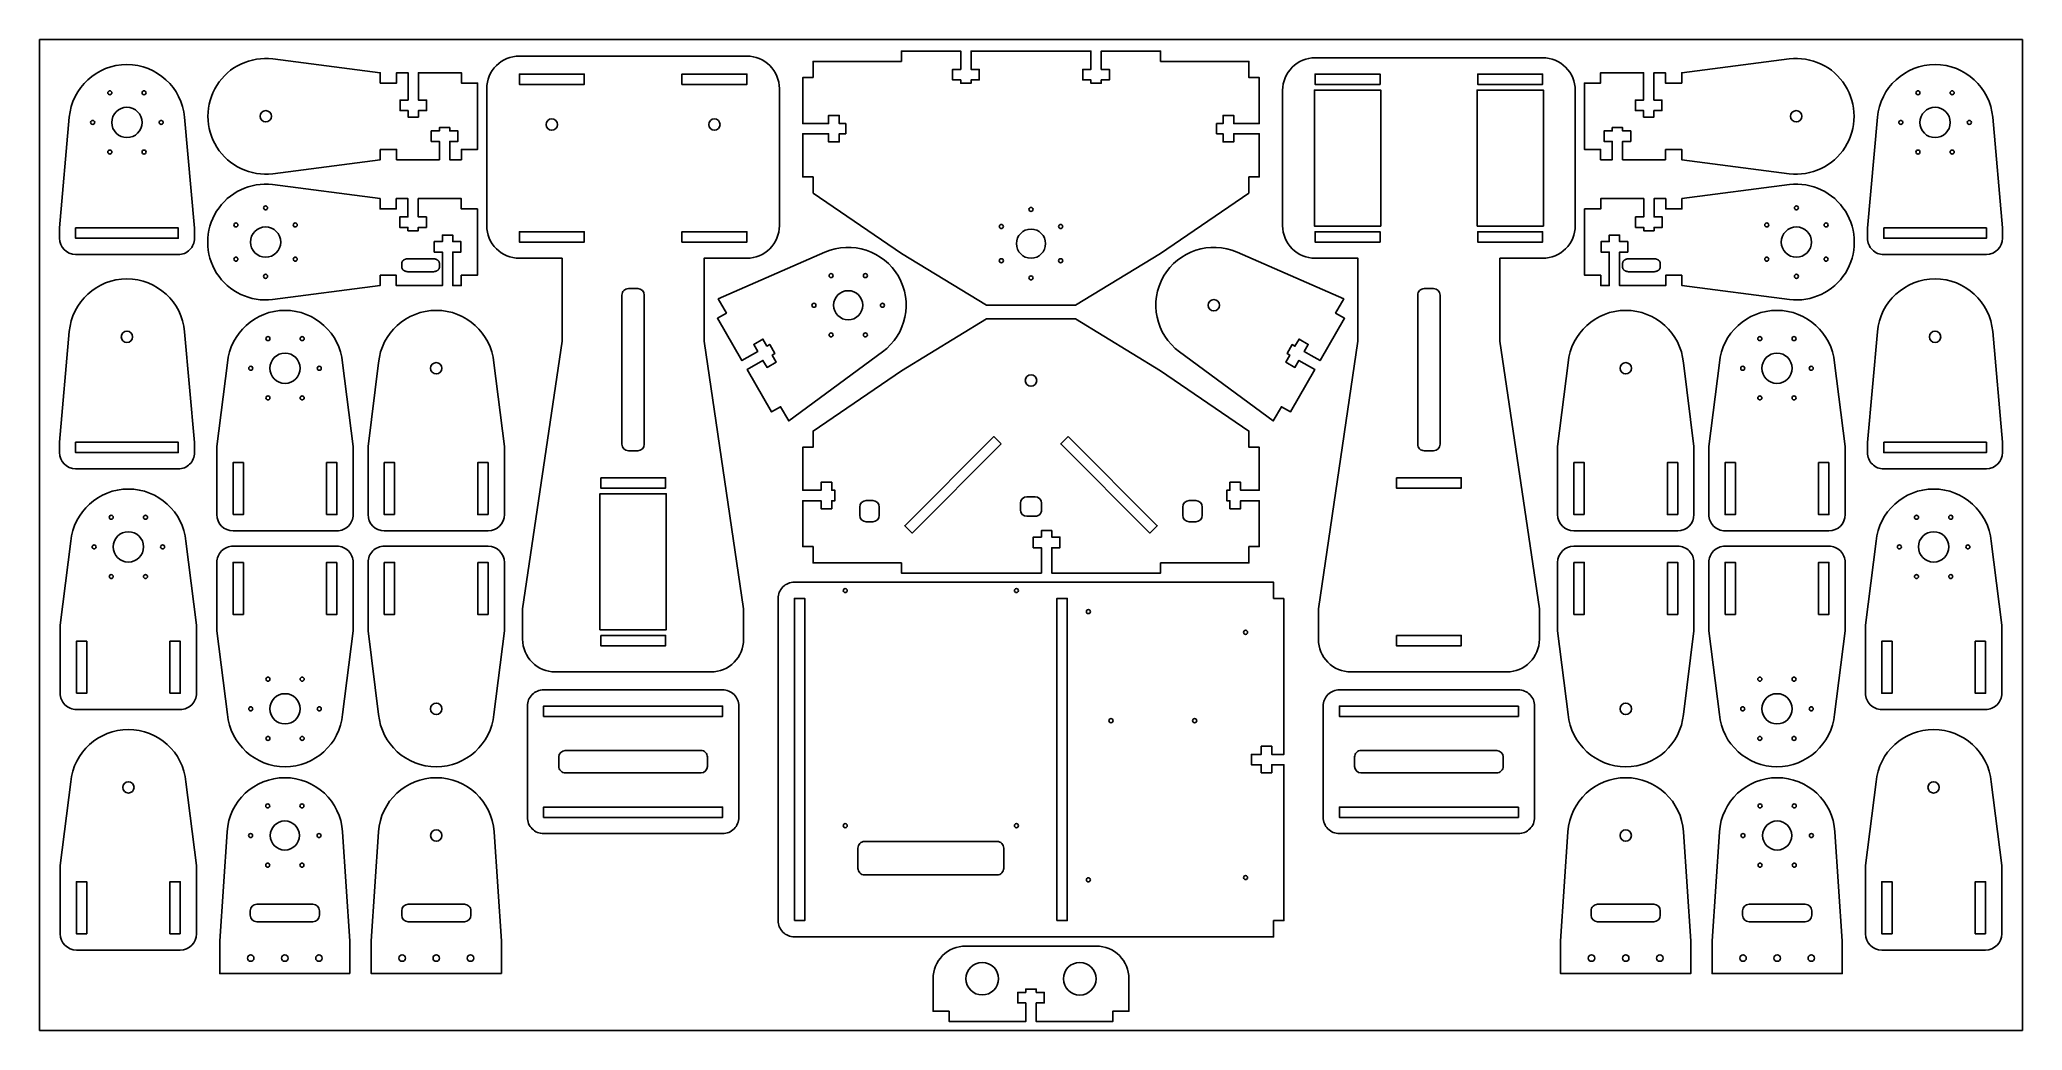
# Model space of a CAD drawing. Extents: x -305 to 305, y -151 to 154.
import ezdxf

# ---------------------------------------------------------------- set-up
doc = ezdxf.new("R2010")
doc.units = 0
doc.layers.add('BLACK', color=192, linetype='CONTINUOUS')

msp = doc.modelspace()

# ---------------------------------------------------------------- linework, layer by layer
at = {"layer": 'BLACK'}
for points in [[(-304.8, -150.81), (304.8, -150.81), (304.8, 153.99), (-304.8, 153.99)], [(-66.99, 142.31), (-70.16, 142.31), (-70.16, 128.18), (-62.23, 128.18), (-62.23, 130.68), (-58.98, 130.68), (-58.98, 128.18), (-56.98, 128.18), (-56.98, 125.01), (-58.98, 125.01), (-58.98, 122.51), (-62.23, 122.51), (-62.23, 125.01), (-70.16, 125.01), (-70.16, 111.76), (-66.99, 111.76), (-66.99, 106.76), (-39.85, 88.22), (-13.64, 72.27), (13.64, 72.27), (39.85, 88.22), (66.99, 106.76), (66.99, 111.76), (70.16, 111.76), (70.16, 125.01), (62.32, 125.01), (62.32, 122.51), (59.07, 122.51), (59.07, 125.01), (57.07, 125.01), (57.07, 128.18), (59.07, 128.18), (59.07, 130.68), (62.32, 130.68), (62.32, 128.18), (70.16, 128.18), (70.16, 142.31), (66.99, 142.31), (66.99, 147.31), (39.85, 147.31), (39.85, 150.48), (21.59, 150.48), (21.59, 144.84), (24.09, 144.84), (24.09, 141.59), (21.59, 141.59), (21.59, 140.59), (18.41, 140.59), (18.41, 141.59), (15.91, 141.59), (15.91, 144.84), (18.41, 144.84), (18.41, 150.48), (-18.41, 150.48), (-18.41, 144.84), (-15.91, 144.84), (-15.91, 141.59), (-18.41, 141.59), (-18.41, 140.59), (-21.59, 140.59), (-21.59, 141.59), (-24.09, 141.59), (-24.09, 144.84), (-21.59, 144.84), (-21.59, 150.48), (-39.85, 150.48), (-39.85, 147.31), (-66.99, 147.31)], [(-144.17, 140.22), (-157.31, 140.22), (-157.31, 143.4), (-137.37, 143.4), (-137.37, 140.22)], [(-100.51, 140.22), (-107.31, 140.22), (-107.31, 143.4), (-87.37, 143.4), (-87.37, 140.22)], [(100.51, 140.22), (87.37, 140.22), (87.37, 143.4), (107.31, 143.4), (107.31, 140.22)], [(144.17, 140.22), (137.37, 140.22), (137.37, 143.4), (157.31, 143.4), (157.31, 140.22)], [(100.51, 96.65), (87.14, 96.65), (87.14, 138.47), (107.53, 138.47), (107.53, 96.65)], [(137.14, 96.65), (137.14, 138.47), (157.53, 138.47), (157.53, 96.65)], [(-293.73, 96.06), (-262.21, 96.06), (-262.21, 92.89), (-293.73, 92.89)], [(-144.17, 91.72), (-157.31, 91.72), (-157.31, 94.89), (-137.37, 94.89), (-137.37, 91.72)], [(-100.51, 91.72), (-107.31, 91.72), (-107.31, 94.89), (-87.37, 94.89), (-87.37, 91.72)], [(100.51, 91.72), (87.37, 91.72), (87.37, 94.89), (107.31, 94.89), (107.31, 91.72)], [(144.17, 91.72), (137.37, 91.72), (137.37, 94.89), (157.31, 94.89), (157.31, 91.72)], [(262.21, 96.06), (293.73, 96.06), (293.73, 92.89), (262.21, 92.89)], [(-183.91, 86.59), (-191.43, 86.59), (-191.52, 86.58), (-191.61, 86.58), (-191.71, 86.57), (-191.8, 86.56), (-191.89, 86.55), (-191.98, 86.53), (-192.08, 86.51), (-192.12, 86.5), (-192.17, 86.49), (-192.22, 86.48), (-192.26, 86.47), (-192.31, 86.45), (-192.35, 86.44), (-192.4, 86.42), (-192.44, 86.4), (-192.48, 86.39), (-192.53, 86.37), (-192.57, 86.35), (-192.61, 86.33), (-192.65, 86.31), (-192.69, 86.29), (-192.73, 86.27), (-192.77, 86.24), (-192.81, 86.22), (-192.85, 86.19), (-192.88, 86.17), (-192.92, 86.14), (-192.95, 86.12), (-192.99, 86.09), (-193.02, 86.07), (-193.05, 86.04), (-193.08, 86.01), (-193.11, 85.98), (-193.14, 85.95), (-193.16, 85.92), (-193.19, 85.89), (-193.21, 85.86), (-193.23, 85.83), (-193.25, 85.8), (-193.27, 85.77), (-193.29, 85.74), (-193.31, 85.71), (-193.33, 85.68), (-193.34, 85.65), (-193.36, 85.62), (-193.37, 85.59), (-193.38, 85.56), (-193.39, 85.53), (-193.4, 85.49), (-193.41, 85.46), (-193.42, 85.43), (-193.42, 85.4), (-193.43, 85.37), (-193.43, 85.34), (-193.43, 85.31), (-193.43, 85.28), (-193.43, 85.25), (-193.43, 83.92), (-193.43, 83.89), (-193.43, 83.86), (-193.43, 83.83), (-193.43, 83.8), (-193.42, 83.77), (-193.42, 83.74), (-193.41, 83.71), (-193.4, 83.68), (-193.39, 83.65), (-193.38, 83.61), (-193.37, 83.58), (-193.36, 83.55), (-193.34, 83.52), (-193.33, 83.49), (-193.31, 83.46), (-193.29, 83.43), (-193.27, 83.4), (-193.25, 83.37), (-193.23, 83.34), (-193.21, 83.31), (-193.19, 83.28), (-193.16, 83.25), (-193.14, 83.22), (-193.11, 83.19), (-193.08, 83.16), (-193.05, 83.13), (-193.02, 83.11), (-192.99, 83.08), (-192.95, 83.05), (-192.92, 83.03), (-192.88, 83), (-192.85, 82.98), (-192.81, 82.95), (-192.77, 82.93), (-192.73, 82.91), (-192.69, 82.88), (-192.65, 82.86), (-192.61, 82.84), (-192.57, 82.82), (-192.53, 82.8), (-192.48, 82.78), (-192.44, 82.77), (-192.4, 82.75), (-192.35, 82.73), (-192.31, 82.72), (-192.26, 82.71), (-192.22, 82.69), (-192.17, 82.68), (-192.12, 82.67), (-192.08, 82.66), (-191.98, 82.64), (-191.89, 82.62), (-191.8, 82.61), (-191.71, 82.6), (-191.61, 82.59), (-191.52, 82.59), (-191.43, 82.59), (-183.91, 82.59), (-183.82, 82.59), (-183.73, 82.59), (-183.64, 82.6), (-183.54, 82.61), (-183.45, 82.62), (-183.36, 82.64), (-183.27, 82.66), (-183.22, 82.67), (-183.17, 82.68), (-183.13, 82.69), (-183.08, 82.71), (-183.04, 82.72), (-182.99, 82.73), (-182.95, 82.75), (-182.9, 82.77), (-182.86, 82.78), (-182.81, 82.8), (-182.77, 82.82), (-182.73, 82.84), (-182.69, 82.86), (-182.65, 82.88), (-182.61, 82.91), (-182.57, 82.93), (-182.53, 82.95), (-182.49, 82.98), (-182.46, 83), (-182.42, 83.03), (-182.39, 83.05), (-182.36, 83.08), (-182.32, 83.11), (-182.29, 83.13), (-182.26, 83.16), (-182.23, 83.19), (-182.21, 83.22), (-182.18, 83.25), (-182.16, 83.28), (-182.13, 83.31), (-182.11, 83.34), (-182.09, 83.37), (-182.07, 83.4), (-182.05, 83.43), (-182.03, 83.46), (-182.02, 83.49), (-182, 83.52), (-181.99, 83.55), (-181.97, 83.58), (-181.96, 83.61), (-181.95, 83.65), (-181.94, 83.68), (-181.93, 83.71), (-181.93, 83.74), (-181.92, 83.77), (-181.92, 83.8), (-181.91, 83.83), (-181.91, 83.86), (-181.91, 83.89), (-181.91, 83.92), (-181.91, 85.25), (-181.91, 85.28), (-181.91, 85.31), (-181.91, 85.34), (-181.92, 85.37), (-181.92, 85.4), (-181.93, 85.43), (-181.93, 85.46), (-181.94, 85.49), (-181.95, 85.53), (-181.96, 85.56), (-181.97, 85.59), (-181.99, 85.62), (-182, 85.65), (-182.02, 85.68), (-182.03, 85.71), (-182.05, 85.74), (-182.07, 85.77), (-182.09, 85.8), (-182.11, 85.83), (-182.13, 85.86), (-182.16, 85.89), (-182.18, 85.92), (-182.21, 85.95), (-182.23, 85.98), (-182.26, 86.01), (-182.29, 86.04), (-182.32, 86.07), (-182.36, 86.09), (-182.39, 86.12), (-182.42, 86.14), (-182.46, 86.17), (-182.49, 86.19), (-182.53, 86.22), (-182.57, 86.24), (-182.61, 86.27), (-182.65, 86.29), (-182.69, 86.31), (-182.73, 86.33), (-182.77, 86.35), (-182.81, 86.37), (-182.86, 86.39), (-182.9, 86.4), (-182.95, 86.42), (-182.99, 86.44), (-183.04, 86.45), (-183.08, 86.47), (-183.13, 86.48), (-183.17, 86.49), (-183.22, 86.5), (-183.27, 86.51), (-183.36, 86.53), (-183.45, 86.55), (-183.54, 86.56), (-183.64, 86.57), (-183.73, 86.58), (-183.82, 86.58)], [(183.91, 86.59), (191.43, 86.59), (191.52, 86.58), (191.61, 86.58), (191.71, 86.57), (191.8, 86.56), (191.89, 86.55), (191.98, 86.53), (192.08, 86.51), (192.12, 86.5), (192.17, 86.49), (192.22, 86.48), (192.26, 86.47), (192.31, 86.45), (192.35, 86.44), (192.4, 86.42), (192.44, 86.4), (192.48, 86.39), (192.53, 86.37), (192.57, 86.35), (192.61, 86.33), (192.65, 86.31), (192.69, 86.29), (192.73, 86.27), (192.77, 86.24), (192.81, 86.22), (192.85, 86.19), (192.88, 86.17), (192.92, 86.14), (192.95, 86.12), (192.99, 86.09), (193.02, 86.07), (193.05, 86.04), (193.08, 86.01), (193.11, 85.98), (193.14, 85.95), (193.16, 85.92), (193.19, 85.89), (193.21, 85.86), (193.23, 85.83), (193.25, 85.8), (193.27, 85.77), (193.29, 85.74), (193.31, 85.71), (193.33, 85.68), (193.34, 85.65), (193.36, 85.62), (193.37, 85.59), (193.38, 85.56), (193.39, 85.53), (193.4, 85.49), (193.41, 85.46), (193.42, 85.43), (193.42, 85.4), (193.43, 85.37), (193.43, 85.34), (193.43, 85.31), (193.43, 85.28), (193.43, 85.25), (193.43, 83.92), (193.43, 83.89), (193.43, 83.86), (193.43, 83.83), (193.43, 83.8), (193.42, 83.77), (193.42, 83.74), (193.41, 83.71), (193.4, 83.68), (193.39, 83.65), (193.38, 83.61), (193.37, 83.58), (193.36, 83.55), (193.34, 83.52), (193.33, 83.49), (193.31, 83.46), (193.29, 83.43), (193.27, 83.4), (193.25, 83.37), (193.23, 83.34), (193.21, 83.31), (193.19, 83.28), (193.16, 83.25), (193.14, 83.22), (193.11, 83.19), (193.08, 83.16), (193.05, 83.13), (193.02, 83.11), (192.99, 83.08), (192.95, 83.05), (192.92, 83.03), (192.88, 83), (192.85, 82.98), (192.81, 82.95), (192.77, 82.93), (192.73, 82.91), (192.69, 82.88), (192.65, 82.86), (192.61, 82.84), (192.57, 82.82), (192.53, 82.8), (192.48, 82.78), (192.44, 82.77), (192.4, 82.75), (192.35, 82.73), (192.31, 82.72), (192.26, 82.71), (192.22, 82.69), (192.17, 82.68), (192.12, 82.67), (192.08, 82.66), (191.98, 82.64), (191.89, 82.62), (191.8, 82.61), (191.71, 82.6), (191.61, 82.59), (191.52, 82.59), (191.43, 82.59), (183.91, 82.59), (183.82, 82.59), (183.73, 82.59), (183.64, 82.6), (183.54, 82.61), (183.45, 82.62), (183.36, 82.64), (183.27, 82.66), (183.22, 82.67), (183.17, 82.68), (183.13, 82.69), (183.08, 82.71), (183.04, 82.72), (182.99, 82.73), (182.95, 82.75), (182.9, 82.77), (182.86, 82.78), (182.81, 82.8), (182.77, 82.82), (182.73, 82.84), (182.69, 82.86), (182.65, 82.88), (182.61, 82.91), (182.57, 82.93), (182.53, 82.95), (182.49, 82.98), (182.46, 83), (182.42, 83.03), (182.39, 83.05), (182.36, 83.08), (182.32, 83.11), (182.29, 83.13), (182.26, 83.16), (182.23, 83.19), (182.21, 83.22), (182.18, 83.25), (182.16, 83.28), (182.13, 83.31), (182.11, 83.34), (182.09, 83.37), (182.07, 83.4), (182.05, 83.43), (182.03, 83.46), (182.02, 83.49), (182, 83.52), (181.99, 83.55), (181.97, 83.58), (181.96, 83.61), (181.95, 83.65), (181.94, 83.68), (181.93, 83.71), (181.93, 83.74), (181.92, 83.77), (181.92, 83.8), (181.91, 83.83), (181.91, 83.86), (181.91, 83.89), (181.91, 83.92), (181.91, 85.25), (181.91, 85.28), (181.91, 85.31), (181.91, 85.34), (181.92, 85.37), (181.92, 85.4), (181.93, 85.43), (181.93, 85.46), (181.94, 85.49), (181.95, 85.53), (181.96, 85.56), (181.97, 85.59), (181.99, 85.62), (182, 85.65), (182.02, 85.68), (182.03, 85.71), (182.05, 85.74), (182.07, 85.77), (182.09, 85.8), (182.11, 85.83), (182.13, 85.86), (182.16, 85.89), (182.18, 85.92), (182.21, 85.95), (182.23, 85.98), (182.26, 86.01), (182.29, 86.04), (182.32, 86.07), (182.36, 86.09), (182.39, 86.12), (182.42, 86.14), (182.46, 86.17), (182.49, 86.19), (182.53, 86.22), (182.57, 86.24), (182.61, 86.27), (182.65, 86.29), (182.69, 86.31), (182.73, 86.33), (182.77, 86.35), (182.81, 86.37), (182.86, 86.39), (182.9, 86.4), (182.95, 86.42), (182.99, 86.44), (183.04, 86.45), (183.08, 86.47), (183.13, 86.48), (183.17, 86.49), (183.22, 86.5), (183.27, 86.51), (183.36, 86.53), (183.45, 86.55), (183.54, 86.56), (183.64, 86.57), (183.73, 86.58), (183.82, 86.58)], [(66.99, -1.98), (70.16, -1.98), (70.16, 12.15), (64.42, 12.15), (64.42, 9.65), (61.17, 9.65), (61.17, 12.15), (60.17, 12.15), (60.17, 15.33), (61.17, 15.33), (61.17, 17.83), (64.42, 17.83), (64.42, 15.33), (70.16, 15.33), (70.16, 28.57), (66.99, 28.57), (66.99, 33.57), (39.85, 52.11), (13.64, 68.06), (-13.64, 68.06), (-39.85, 52.11), (-66.99, 33.57), (-66.99, 28.57), (-70.16, 28.57), (-70.16, 15.33), (-64.52, 15.33), (-64.52, 17.83), (-61.27, 17.83), (-61.27, 15.33), (-60.27, 15.33), (-60.27, 12.15), (-61.27, 12.15), (-61.27, 9.65), (-64.52, 9.65), (-64.52, 12.15), (-70.16, 12.15), (-70.16, -1.98), (-66.99, -1.98), (-66.99, -6.98), (-39.85, -6.98), (-39.85, -10.15), (3.21, -10.15), (3.21, -2.31), (0.71, -2.31), (0.71, 0.94), (3.21, 0.94), (3.21, 2.94), (6.39, 2.94), (6.39, 0.94), (8.89, 0.94), (8.89, -2.31), (6.39, -2.31), (6.39, -10.15), (39.85, -10.15), (39.85, -6.98), (66.99, -6.98)], [(-9.13, 29.6), (-36.56, 2.17), (-38.8, 4.42), (-11.38, 31.84)], [(11.38, 31.84), (38.8, 4.42), (36.56, 2.17), (9.13, 29.6)], [(-293.73, 30.12), (-262.21, 30.12), (-262.21, 26.94), (-293.73, 26.94)], [(262.21, 30.12), (293.73, 30.12), (293.73, 26.94), (262.21, 26.94)], [(-245.33, 7.85), (-245.33, 23.85), (-242.15, 23.85), (-242.15, 7.85)], [(-216.57, 7.85), (-216.57, 23.85), (-213.39, 23.85), (-213.39, 7.85)], [(-195.66, 7.85), (-198.84, 7.85), (-198.84, 23.85), (-195.66, 23.85)], [(-166.9, 7.85), (-170.08, 7.85), (-170.08, 23.85), (-166.9, 23.85)], [(-132.31, 19.21), (-112.37, 19.21), (-112.37, 16.03), (-132.31, 16.03)], [(112.37, 19.21), (132.31, 19.21), (132.31, 16.03), (112.37, 16.03)], [(170.08, 7.85), (166.9, 7.85), (166.9, 23.85), (170.08, 23.85)], [(198.84, 7.85), (195.66, 7.85), (195.66, 23.85), (198.84, 23.85)], [(216.57, 23.85), (216.57, 7.85), (213.39, 7.85), (213.39, 23.85)], [(245.33, 23.85), (245.33, 7.85), (242.15, 7.85), (242.15, 23.85)], [(-132.53, -27.54), (-132.53, 14.28), (-112.14, 14.28), (-112.14, -27.54)], [(-242.15, -6.85), (-242.15, -22.85), (-245.33, -22.85), (-245.33, -6.85)], [(-213.39, -6.85), (-213.39, -22.85), (-216.57, -22.85), (-216.57, -6.85)], [(-198.84, -6.85), (-195.66, -6.85), (-195.66, -22.85), (-198.84, -22.85)], [(-170.08, -6.85), (-166.9, -6.85), (-166.9, -22.85), (-170.08, -22.85)], [(166.9, -6.85), (170.08, -6.85), (170.08, -22.85), (166.9, -22.85)], [(195.66, -6.85), (198.84, -6.85), (198.84, -22.85), (195.66, -22.85)], [(213.39, -22.85), (213.39, -6.85), (216.57, -6.85), (216.57, -22.85)], [(242.15, -22.85), (242.15, -6.85), (245.33, -6.85), (245.33, -22.85)], [(-72.76, -117.04), (-72.76, -17.94), (-69.58, -17.94), (-69.58, -117.04)], [(7.98, -117.04), (7.98, -17.94), (11.15, -17.94), (11.15, -117.04)], [(-132.31, -29.3), (-112.37, -29.3), (-112.37, -32.47), (-132.31, -32.47)], [(112.37, -29.3), (132.31, -29.3), (132.31, -32.47), (112.37, -32.47)], [(-293.49, -47.11), (-293.49, -31.11), (-290.32, -31.11), (-290.32, -47.11)], [(-264.73, -47.11), (-264.73, -31.11), (-261.56, -31.11), (-261.56, -47.11)], [(264.73, -31.11), (264.73, -47.11), (261.56, -47.11), (261.56, -31.11)], [(293.49, -31.11), (293.49, -47.11), (290.32, -47.11), (290.32, -31.11)], [(-149.84, -54.2), (-149.84, -51.03), (-94.84, -51.03), (-94.84, -54.2)], [(149.84, -51.03), (149.84, -54.2), (94.84, -54.2), (94.84, -51.03)], [(-149.84, -85.28), (-149.84, -82.1), (-94.84, -82.1), (-94.84, -85.28)], [(149.84, -82.1), (149.84, -85.28), (94.84, -85.28), (94.84, -82.1)], [(-290.32, -121.1), (-293.49, -121.1), (-293.49, -105.1), (-290.32, -105.1)], [(-261.56, -121.1), (-264.73, -121.1), (-264.73, -105.1), (-261.56, -105.1)], [(264.73, -121.1), (261.56, -121.1), (261.56, -105.1), (264.73, -105.1)], [(293.49, -121.1), (290.32, -121.1), (290.32, -105.1), (293.49, -105.1)]]:
    msp.add_lwpolyline(points, close=True, dxfattribs=at)
for points in [[(-257.21, 92.86), (-257.21, 96.02), (-260.24, 130.09, 0.914841), (-295.7, 130.09), (-298.73, 96.1), (-298.73, 92.92, 0.413628), (-293.74, 87.92), (-262.22, 87.86, 0.414799)], [(-200.08, 120.19), (-195.08, 120.19), (-195.08, 117.01), (-181.9, 117.01), (-181.9, 122.66), (-184.4, 122.66), (-184.4, 125.91), (-181.9, 125.91), (-181.9, 126.91), (-178.72, 126.91), (-178.72, 125.91), (-176.22, 125.91), (-176.22, 122.66), (-178.72, 122.66), (-178.72, 117.01), (-175.14, 117.01), (-175.14, 120.19), (-170.14, 120.19), (-170.14, 140.6), (-175.14, 140.6), (-175.14, 143.78), (-188.32, 143.78), (-188.32, 135.39), (-185.82, 135.39), (-185.82, 132.14), (-188.32, 132.14), (-188.32, 130.14), (-191.5, 130.14), (-191.5, 132.14), (-194, 132.14), (-194, 135.39), (-191.5, 135.39), (-191.5, 143.78), (-195.08, 143.78), (-195.08, 140.6), (-200.08, 140.6), (-200.08, 143.78), (-233.12, 148.06, 1.129794), (-233.12, 112.73), (-200.08, 117.01)], [(-88.36, -30.51), (-88.36, -21.11), (-100.51, 61.23), (-100.51, 86.72), (-87.37, 86.72, 0.414214), (-77.37, 96.72), (-77.37, 138.93, 0.414214), (-87.37, 148.93), (-157.31, 148.93, 0.414214), (-167.31, 138.93), (-167.31, 96.72, 0.414214), (-157.31, 86.72), (-144.17, 86.72), (-144.17, 61.23), (-156.31, -21.11), (-156.31, -30.51, 0.414214), (-146.31, -40.51), (-98.36, -40.51, 0.414214)], [(156.31, -30.51), (156.31, -21.11), (144.17, 61.23), (144.17, 86.72), (157.31, 86.72, 0.414214), (167.31, 96.72), (167.31, 138.4, 0.414214), (157.31, 148.4), (87.37, 148.4, 0.414214), (77.37, 138.4), (77.37, 96.72, 0.414214), (87.37, 86.72), (100.51, 86.72), (100.51, 61.23), (88.36, -21.11), (88.36, -30.51, 0.414214), (98.36, -40.51), (146.31, -40.51, 0.414214)], [(195.08, 120.19), (200.08, 120.19), (200.08, 117.01), (233.12, 112.73, 1.129794), (233.12, 148.06), (200.08, 143.78), (200.08, 140.6), (195.08, 140.6), (195.08, 143.78), (191.5, 143.78), (191.5, 135.39), (194, 135.39), (194, 132.14), (191.5, 132.14), (191.5, 130.14), (188.32, 130.14), (188.32, 132.14), (185.82, 132.14), (185.82, 135.39), (188.32, 135.39), (188.32, 143.78), (175.14, 143.78), (175.14, 140.6), (170.14, 140.6), (170.14, 120.19), (175.14, 120.19), (175.14, 117.01), (178.72, 117.01), (178.72, 122.66), (176.22, 122.66), (176.22, 125.91), (178.72, 125.91), (178.72, 126.91), (181.9, 126.91), (181.9, 125.91), (184.4, 125.91), (184.4, 122.66), (181.9, 122.66), (181.9, 117.01), (195.08, 117.01)], [(257.21, 96.02), (257.21, 92.86, 0.414799), (262.22, 87.86), (293.74, 87.92, 0.413628), (298.73, 92.92), (298.73, 96.1), (295.7, 130.09, 0.914841), (260.24, 130.09)], [(-200.14, 81.5), (-195.14, 81.5), (-195.14, 78.32), (-180.96, 78.32), (-180.96, 88.63), (-183.46, 88.63), (-183.46, 91.88), (-180.96, 91.88), (-180.96, 93.88), (-177.78, 93.88), (-177.78, 91.88), (-175.28, 91.88), (-175.28, 88.63), (-177.78, 88.63), (-177.78, 78.32), (-175.2, 78.32), (-175.2, 81.5), (-170.2, 81.5), (-170.2, 101.91), (-175.2, 101.91), (-175.2, 105.09), (-188.38, 105.09), (-188.38, 99.44), (-185.88, 99.44), (-185.88, 96.19), (-188.38, 96.19), (-188.38, 95.19), (-191.56, 95.19), (-191.56, 96.19), (-194.06, 96.19), (-194.06, 99.44), (-191.56, 99.44), (-191.56, 105.09), (-195.14, 105.09), (-195.14, 101.91), (-200.14, 101.91), (-200.14, 105.09), (-233.18, 109.37, 1.129794), (-233.18, 74.04), (-200.14, 78.32)], [(200.14, 81.5), (195.14, 81.5), (195.14, 78.32), (180.96, 78.32), (180.96, 88.63), (183.46, 88.63), (183.46, 91.88), (180.96, 91.88), (180.96, 93.88), (177.78, 93.88), (177.78, 91.88), (175.28, 91.88), (175.28, 88.63), (177.78, 88.63), (177.78, 78.32), (175.2, 78.32), (175.2, 81.5), (170.2, 81.5), (170.2, 101.91), (175.2, 101.91), (175.2, 105.09), (188.38, 105.09), (188.38, 99.44), (185.88, 99.44), (185.88, 96.19), (188.38, 96.19), (188.38, 95.19), (191.56, 95.19), (191.56, 96.19), (194.06, 96.19), (194.06, 99.44), (191.56, 99.44), (191.56, 105.09), (195.14, 105.09), (195.14, 101.91), (200.14, 101.91), (200.14, 105.09), (233.18, 109.37, -1.129794), (233.18, 74.04), (200.14, 78.32)], [(-45.65, 57.94, 0.895001), (-63.34, 88.58), (-96.15, 74.2), (-93.65, 69.87), (-96.4, 68.28), (-88.88, 55.25), (-83.99, 58.07), (-85.24, 60.24), (-82.42, 61.86), (-81.17, 59.7), (-80.31, 60.2), (-78.72, 57.45), (-79.58, 56.95), (-78.33, 54.78), (-81.15, 53.16), (-82.4, 55.32), (-87.29, 52.5), (-79.75, 39.45), (-77, 41.03), (-74.5, 36.7)], [(63.34, 88.58, 0.895001), (45.65, 57.93), (74.5, 36.7), (77, 41.03), (79.75, 39.45), (87.28, 52.48), (82.39, 55.31), (81.14, 53.14), (78.33, 54.77), (79.58, 56.93), (78.71, 57.43), (80.3, 60.18), (81.16, 59.68), (82.41, 61.85), (85.23, 60.22), (83.98, 58.06), (86.12, 56.82), (88.87, 55.23), (96.4, 68.28), (93.65, 69.87), (96.15, 74.2)], [(-257.21, 26.91), (-257.21, 30.07), (-260.24, 64.14, 0.914841), (-295.7, 64.15), (-298.73, 30.16), (-298.73, 26.97, 0.413628), (-293.74, 21.97), (-262.22, 21.91, 0.414799)], [(257.21, 30.07), (257.21, 26.91, 0.414799), (262.22, 21.91), (293.74, 21.97, 0.413628), (298.73, 26.97), (298.73, 30.16), (295.7, 64.15, 0.914841), (260.24, 64.14)], [(-125.78, 29.5), (-125.78, 75.39, -0.414214), (-123.78, 77.39), (-120.9, 77.39, -0.414213), (-118.9, 75.39), (-118.9, 29.5, -0.414213), (-120.9, 27.5), (-123.78, 27.5, -0.414213)], [(118.9, 29.5), (118.9, 75.39, -0.414214), (120.9, 77.39), (123.78, 77.39, -0.414213), (125.78, 75.39), (125.78, 29.5, -0.414213), (123.78, 27.5), (120.9, 27.5, -0.414214)], [(-208.39, 7.85), (-208.39, 28.85), (-211.64, 54.6, 0.908308), (-247.08, 54.6), (-250.33, 28.85), (-250.33, 7.85, 0.414213), (-245.33, 2.85), (-213.39, 2.85, 0.414214)], [(-161.9, 7.85), (-161.9, 28.85), (-165.15, 54.6, 0.908308), (-200.59, 54.6), (-203.84, 28.85), (-203.84, 7.85, 0.414213), (-198.84, 2.85), (-166.9, 2.85, 0.414213)], [(161.9, 28.85), (161.9, 7.85, 0.414213), (166.9, 2.85), (198.84, 2.85, 0.414213), (203.84, 7.85), (203.84, 28.85), (200.59, 54.6, 0.908308), (165.15, 54.6)], [(208.39, 28.85), (208.39, 7.85, 0.414214), (213.39, 2.85), (245.33, 2.85, 0.414213), (250.33, 7.85), (250.33, 28.85), (247.08, 54.6, 0.908308), (211.64, 54.6)], [(-256.56, -47.11), (-256.56, -26.11), (-259.81, -0.36, 0.908308), (-295.24, -0.36), (-298.49, -26.11), (-298.49, -47.11, 0.414214), (-293.49, -52.11), (-261.56, -52.11, 0.414214)], [(-46.66, 10.2), (-46.66, 7.68, -0.414213), (-48.66, 5.68), (-50.66, 5.68, -0.414213), (-52.66, 7.68), (-52.66, 10.2, -0.414213), (-50.66, 12.2), (-48.66, 12.2, -0.414213)], [(3.26, 11.35), (3.26, 9.35, -0.414214), (1.26, 7.35), (-1.26, 7.35, -0.414213), (-3.26, 9.35), (-3.26, 11.35, -0.414213), (-1.26, 13.35), (1.26, 13.35, -0.414213)], [(46.66, 10.2, -0.414213), (48.66, 12.2), (50.66, 12.2, -0.414213), (52.66, 10.2), (52.66, 7.68, -0.414213), (50.66, 5.68), (48.66, 5.68, -0.414213), (46.66, 7.68)], [(256.56, -26.11), (256.56, -47.11, 0.414214), (261.56, -52.11), (293.49, -52.11, 0.414214), (298.49, -47.11), (298.49, -26.11), (295.24, -0.36, 0.908308), (259.81, -0.36)], [(-250.33, -6.85), (-250.33, -27.85), (-247.08, -53.6, 0.908308), (-211.64, -53.6), (-208.39, -27.85), (-208.39, -6.85, 0.414214), (-213.39, -1.85), (-245.33, -1.85, 0.414214)], [(-203.84, -6.85), (-203.84, -27.85), (-200.59, -53.6, 0.908308), (-165.15, -53.6), (-161.9, -27.85), (-161.9, -6.85, 0.414213), (-166.9, -1.85), (-198.84, -1.85, 0.414214)], [(203.84, -27.85), (203.84, -6.85, 0.414214), (198.84, -1.85), (166.9, -1.85, 0.414213), (161.9, -6.85), (161.9, -27.85), (165.15, -53.6, 0.908308), (200.59, -53.6)], [(250.33, -27.85), (250.33, -6.85, 0.414214), (245.33, -1.85), (213.39, -1.85, 0.414214), (208.39, -6.85), (208.39, -27.85), (211.64, -53.6, 0.908308), (247.08, -53.6)], [(77.76, -17.94), (74.58, -17.94), (74.58, -12.94), (-72.76, -12.94, 0.414214), (-77.76, -17.94), (-77.76, -117.04, 0.414214), (-72.76, -122.04), (74.58, -122.04), (74.58, -117.04), (77.76, -117.04), (77.76, -69.08), (74.02, -69.08), (74.02, -71.58), (70.77, -71.58), (70.77, -69.08), (67.77, -69.08), (67.77, -65.9), (70.77, -65.9), (70.77, -63.4), (74.02, -63.4), (74.02, -65.9), (77.76, -65.9)], [(-89.84, -85.28), (-89.84, -51.03, 0.414214), (-94.84, -46.03), (-149.84, -46.03, 0.414214), (-154.84, -51.03), (-154.84, -85.28, 0.414214), (-149.84, -90.28), (-94.84, -90.28, 0.414214)], [(89.84, -51.03), (89.84, -85.28, 0.414214), (94.84, -90.28), (149.84, -90.28, 0.414214), (154.84, -85.28), (154.84, -51.03, 0.414214), (149.84, -46.03), (94.84, -46.03, 0.414214)], [(-256.56, -121.1), (-256.56, -100.1), (-259.81, -74.35, 0.908308), (-295.24, -74.35), (-298.49, -100.1), (-298.49, -121.1, 0.414213), (-293.49, -126.1), (-261.56, -126.1, 0.414213)], [(256.56, -100.1), (256.56, -121.1, 0.414213), (261.56, -126.1), (293.49, -126.1, 0.414213), (298.49, -121.1), (298.49, -100.1), (295.24, -74.35, 0.908308), (259.81, -74.35)], [(-145.19, -69.59), (-145.19, -66.71, -0.414213), (-143.19, -64.71), (-101.48, -64.71, -0.414214), (-99.48, -66.71), (-99.48, -69.59, -0.414213), (-101.48, -71.59), (-143.19, -71.59, -0.414214)], [(145.19, -66.71), (145.19, -69.59, -0.414214), (143.19, -71.59), (101.48, -71.59, -0.414213), (99.48, -69.59), (99.48, -66.71, -0.414214), (101.48, -64.71), (143.19, -64.71, -0.414213)], [(-209.42, -133.32), (-209.42, -123.32), (-211.66, -89.69, 0.935631), (-247.18, -89.69), (-249.42, -123.32), (-249.42, -133.32)], [(-162.85, -133.32), (-162.85, -123.32), (-165.09, -89.69, 0.935631), (-200.61, -89.69), (-202.85, -123.32), (-202.85, -133.32)], [(162.85, -123.32), (162.85, -133.32), (202.85, -133.32), (202.85, -123.32), (200.61, -89.69, 0.935631), (165.09, -89.69)], [(209.42, -123.32), (209.42, -133.32), (249.42, -133.32), (249.42, -123.32), (247.18, -89.69, 0.935631), (211.66, -89.69)], [(-8.39, -94.71), (-8.39, -100.97, -0.414214), (-10.39, -102.97), (-51.21, -102.97, -0.414214), (-53.21, -100.97), (-53.21, -94.71, -0.414214), (-51.21, -92.71), (-10.39, -92.71, -0.414214)], [(-238.05, -112.02), (-220.78, -112.02, -0.414213), (-218.78, -114.02), (-218.78, -115.4, -0.414213), (-220.78, -117.4), (-238.05, -117.4, -0.414213), (-240.05, -115.4), (-240.05, -114.02, -0.414213)], [(-191.48, -112.02), (-174.21, -112.02, -0.414214), (-172.21, -114.02), (-172.21, -115.4, -0.414213), (-174.21, -117.4), (-191.48, -117.4, -0.414213), (-193.48, -115.4), (-193.48, -114.02, -0.414213)], [(174.21, -112.02), (191.48, -112.02, -0.414213), (193.48, -114.02), (193.48, -115.4, -0.414213), (191.48, -117.4), (174.21, -117.4, -0.414213), (172.21, -115.4), (172.21, -114.02, -0.414214)], [(220.78, -112.02), (238.05, -112.02, -0.414213), (240.05, -114.02), (240.05, -115.4, -0.414213), (238.05, -117.4), (220.78, -117.4, -0.414213), (218.78, -115.4), (218.78, -114.02, -0.414213)], [(-25.12, -144.94), (-25.12, -148.11), (-1.59, -148.11), (-1.59, -142.37), (-4.09, -142.37), (-4.09, -139.12), (-1.59, -139.12), (-1.59, -138.12), (1.59, -138.12), (1.59, -139.12), (4.09, -139.12), (4.09, -142.37), (1.59, -142.37), (1.59, -148.11), (25.12, -148.11), (25.12, -144.94), (30.12, -144.94), (30.12, -134.9, 0.414214), (20.12, -124.9), (-20.12, -124.9, 0.414214), (-30.12, -134.9), (-30.12, -144.94)]]:
    msp.add_lwpolyline(points, format="xyb", close=True, dxfattribs=at)
for centre, radius in [((-283.23, 137.63), 0.62), ((-272.7, 137.63), 0.62), ((272.7, 137.63), 0.62), ((283.23, 137.63), 0.62), ((-288.5, 128.51), 0.62), ((-277.97, 128.51), 4.66), ((-267.44, 128.51), 0.62), ((-235.28, 130.4), 1.75), ((-147.34, 127.86), 1.75), ((-97.34, 127.86), 1.75), ((235.28, 130.4), 1.75), ((267.44, 128.51), 0.62), ((277.97, 128.51), 4.66), ((288.5, 128.51), 0.62), ((-283.23, 119.39), 0.62), ((-272.7, 119.39), 0.62), ((272.7, 119.39), 0.62), ((283.23, 119.39), 0.62), ((-244.46, 96.97), 0.62), ((-235.34, 102.23), 0.62), ((-226.22, 96.97), 0.62), ((0, 101.75), 0.62), ((226.22, 96.97), 0.62), ((235.34, 102.23), 0.62), ((244.46, 96.97), 0.62), ((-235.34, 91.7), 4.66), ((-9.12, 96.49), 0.62), ((0, 91.22), 4.48), ((9.12, 96.49), 0.62), ((235.34, 91.7), 4.66), ((-244.46, 86.44), 0.62), ((-226.22, 86.44), 0.62), ((-9.12, 85.96), 0.62), ((9.12, 85.96), 0.62), ((226.22, 86.44), 0.62), ((244.46, 86.44), 0.62), ((-235.34, 81.17), 0.62), ((-61.46, 81.39), 0.62), ((-50.93, 81.39), 0.62), ((0, 80.69), 0.62), ((235.34, 81.17), 0.62), ((-56.2, 72.27), 4.48), ((56.2, 72.27), 1.75), ((-66.73, 72.27), 0.62), ((-45.67, 72.27), 0.62), ((-277.97, 62.56), 1.75), ((-234.62, 62.01), 0.62), ((-224.09, 62.01), 0.62), ((-61.46, 63.15), 0.62), ((-50.93, 63.15), 0.62), ((224.09, 62.01), 0.62), ((234.62, 62.01), 0.62), ((277.97, 62.56), 1.75), ((-229.36, 52.89), 4.66), ((229.36, 52.89), 4.66), ((-239.89, 52.89), 0.62), ((-218.83, 52.89), 0.62), ((-182.87, 52.89), 1.75), ((0, 49.11), 1.75), ((182.87, 52.89), 1.75), ((218.83, 52.89), 0.62), ((239.89, 52.89), 0.62), ((-234.62, 43.77), 0.62), ((-224.09, 43.77), 0.62), ((224.09, 43.77), 0.62), ((234.62, 43.77), 0.62), ((-282.79, 7.05), 0.62), ((-272.26, 7.05), 0.62), ((272.26, 7.05), 0.62), ((282.79, 7.05), 0.62), ((-277.52, -2.07), 4.66), ((277.52, -2.07), 4.66), ((-288.05, -2.07), 0.62), ((-266.99, -2.07), 0.62), ((266.99, -2.07), 0.62), ((288.05, -2.07), 0.62), ((-282.79, -11.19), 0.62), ((-272.26, -11.19), 0.62), ((272.26, -11.19), 0.62), ((282.79, -11.19), 0.62), ((-57.12, -15.51), 0.62), ((-4.48, -15.51), 0.62), ((17.65, -21.98), 0.62), ((65.97, -28.36), 0.62), ((-234.62, -42.77), 0.62), ((-224.09, -42.77), 0.62), ((224.09, -42.77), 0.62), ((234.62, -42.77), 0.62), ((-229.36, -51.89), 4.66), ((229.36, -51.89), 4.66), ((-239.89, -51.89), 0.62), ((-218.83, -51.89), 0.62), ((-182.87, -51.89), 1.75), ((182.87, -51.89), 1.75), ((218.83, -51.89), 0.62), ((239.89, -51.89), 0.62), ((-234.62, -61.01), 0.62), ((-224.09, -61.01), 0.62), ((24.6, -55.53), 0.62), ((50.32, -55.53), 0.62), ((224.09, -61.01), 0.62), ((234.62, -61.01), 0.62), ((-277.52, -76.06), 1.75), ((277.52, -76.06), 1.75), ((-234.68, -81.75), 0.62), ((-224.15, -81.75), 0.62), ((224.15, -81.75), 0.62), ((234.68, -81.75), 0.62), ((-239.95, -90.87), 0.62), ((-229.42, -90.87), 4.48), ((-218.89, -90.87), 0.62), ((-182.85, -90.87), 1.75), ((-57.12, -87.84), 0.62), ((-4.48, -87.84), 0.62), ((182.85, -90.87), 1.75), ((218.89, -90.87), 0.62), ((229.42, -90.87), 4.48), ((239.95, -90.87), 0.62), ((-234.68, -99.99), 0.62), ((-224.15, -99.99), 0.62), ((65.97, -103.8), 0.62), ((224.15, -99.99), 0.62), ((234.68, -99.99), 0.62), ((17.65, -104.5), 0.62), ((-239.92, -128.57), 1), ((-229.42, -128.57), 1), ((-218.92, -128.57), 1), ((-193.35, -128.57), 1), ((-182.85, -128.57), 1), ((-172.35, -128.57), 1), ((172.35, -128.57), 1), ((182.85, -128.57), 1), ((193.35, -128.57), 1), ((218.92, -128.57), 1), ((229.42, -128.57), 1), ((239.92, -128.57), 1), ((-15, -134.92), 5.01), ((15, -134.92), 5.02)]:
    msp.add_circle(centre, radius, dxfattribs=at)

doc.saveas('drawing.dxf')
